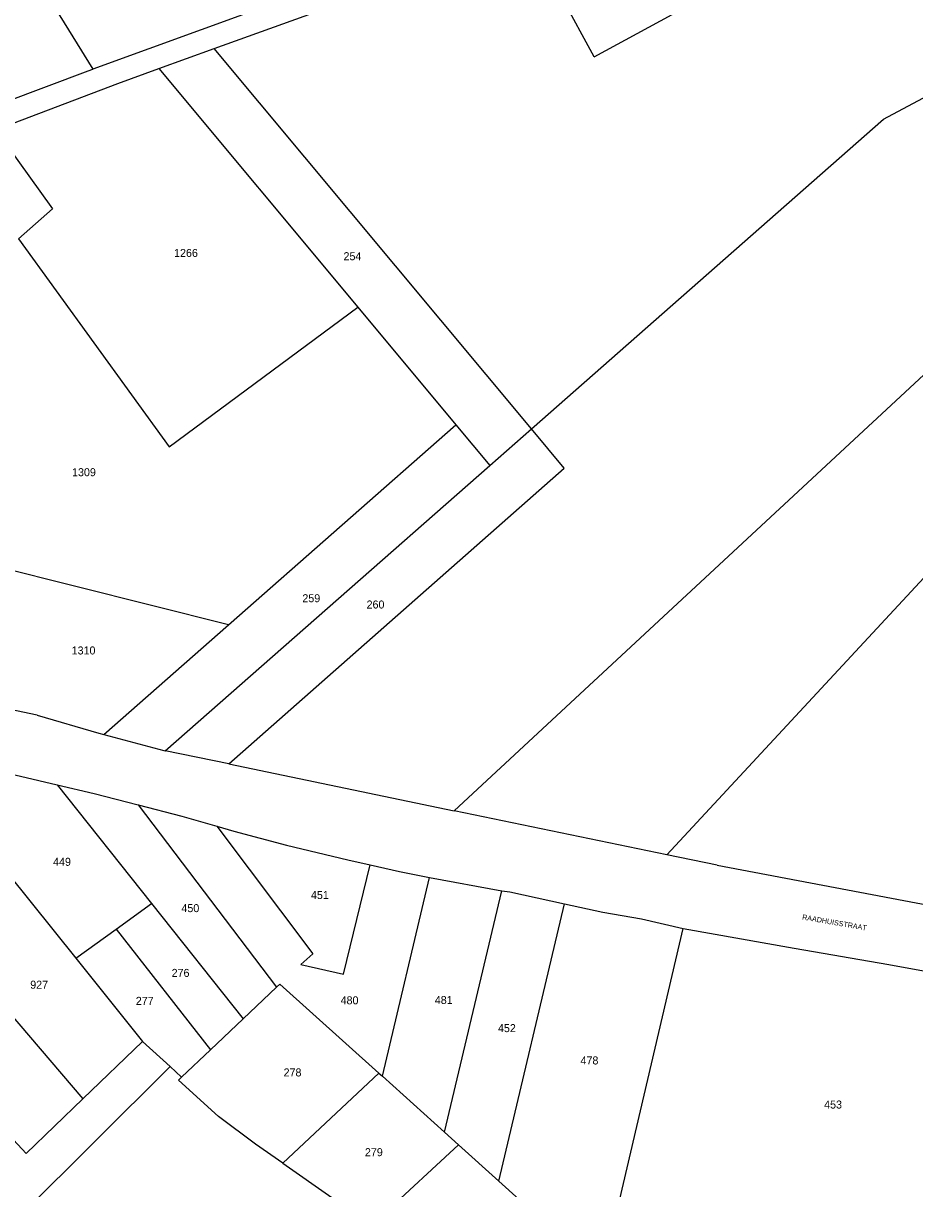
# Model space of a CAD drawing. Extents: x 191922 to 199923, y 328959 to 333350.
# Drawn here: x 194121.3 to 194421.9, y 329363.4 to 329756.5 of the extents above; entities that cross this region are included whole.
import ezdxf

# ---------------------------------------------------------------- set-up
doc = ezdxf.new("R2010")
doc.units = 0
for name, color, linetype in [('enkelbestemming', 7, 'Continuous'), ('Level 6', 7, 'Continuous'), ('Maatvoering_symbolen', 7, 'Continuous'), ('recreatiewoning', 7, 'Continuous')]:
    doc.layers.add(name, color=color, linetype=linetype)

msp = doc.modelspace()

# ---------------------------------------------------------------- linework, layer by layer
at = {"layer": 'Level 6'}
for p, q in [((194035.5, 329918.69), (194144.66, 329740.98)), ((194200.11, 329761.19), (194144.66, 329740.98)), ((194166.93, 329741.21), (194185.68, 329747.97)), ((194292.62, 329619.72), (194185.68, 329747.97)), ((194114.97, 329729.9), (194143.08, 329740.41)), ((194143.08, 329740.41), (194144.66, 329740.98)), ((194166.93, 329741.21), (194234.03, 329660.77)), ((194234.03, 329660.77), (194267.13, 329621.09)), ((194190.43, 329553.56), (194267.13, 329621.09)), ((194267.13, 329621.09), (194278.58, 329607.37)), ((194278.58, 329607.37), (194292.62, 329619.72)), ((194169.15, 329511.14), (194278.58, 329607.37)), ((194190.43, 329553.56), (194108.72, 329574.07)), ((194148.4, 329516.58), (194190.43, 329553.56)), ((194125.97, 329523.18), (194098.71, 329528.87)), ((194190.58, 329506.69), (194169.15, 329511.14)), ((194190.58, 329506.69), (194266.57, 329490.91)), ((194132.7, 329499.6), (194164.47, 329459.64)), ((194160.01, 329492.86), (194206.7, 329431.38)), ((194338.32, 329475.99), (194266.57, 329490.91)), ((194355.24, 329472.57), (194338.32, 329475.99)), ((194355.24, 329472.57), (194470.26, 329450.7)), ((194116.2, 329469.63), (194139.02, 329441.11)), ((194242.34, 329401.34), (194258.28, 329468.42)), ((194258.28, 329468.42), (194282.61, 329463.92)), ((194258.28, 329468.42), (194282.61, 329463.92)), ((194263.31, 329382.46), (194282.61, 329463.92)), ((194152.54, 329450.95), (194164.47, 329459.64)), ((194164.47, 329459.64), (194195.41, 329420.7)), ((194281.64, 329365.96), (194303.79, 329459.52)), ((194093.21, 329449.97), (194141.33, 329393.71)), ((194139.02, 329441.11), (194152.54, 329450.95)), ((194152.54, 329450.95), (194184.35, 329410.23)), ((194315.49, 329330.38), (194343.79, 329451.12)), ((194139.02, 329441.11), (194161.5, 329413.08)), ((194195.41, 329420.7), (194206.7, 329431.38)), ((194184.35, 329410.23), (194195.41, 329420.7)), ((194141.33, 329393.71), (194161.5, 329413.08)), ((194161.5, 329413.08), (194170.73, 329404.62)), ((194174.63, 329401.04), (194184.35, 329410.23)), ((194109.39, 329343.6), (194170.73, 329404.62)), ((194170.73, 329404.62), (194174.63, 329401.04)), ((194208.74, 329372.05), (194241.2, 329402.36)), ((194241.2, 329402.36), (194242.34, 329401.34)), ((194242.34, 329401.34), (194263.31, 329382.46)), ((194263.31, 329382.46), (194268, 329378.24)), ((194238.51, 329350.98), (194268, 329378.24)), ((194268, 329378.24), (194281.64, 329365.96)), ((194208.74, 329372.05), (194225.35, 329360.48)), ((194281.64, 329365.96), (194306.35, 329343.71))]:
    msp.add_line(p, q, dxfattribs=at)
for points in [[(194185.68, 329747.97), (194220.38, 329760.47), (194257.53, 329778.43), (194399.66, 329857.17), (194400.44, 329855.42), (194460.15, 329881.43), (194475.43, 329889.28), (194513.18, 329912.28)], [(194292.62, 329619.72), (194411.34, 329724.14), (194604.3, 329827.25), (194513.18, 329912.28)], [(194266.57, 329490.91), (194548.83, 329752.95), (194637.01, 329670.79)], [(194111.84, 329720.54), (194153.13, 329736.24), (194166.93, 329741.21)], [(194111.84, 329720.54), (194131.08, 329693.89), (194119.62, 329683.78)], [(194111.84, 329720.54), (194131.08, 329693.89), (194119.62, 329683.78)], [(194338.32, 329475.99), (194534.94, 329688), (194598.17, 329629.08)], [(194119.62, 329683.78), (194170.42, 329613.62), (194234.03, 329660.77)], [(194190.58, 329506.69), (194303.66, 329606.48), (194292.62, 329619.72)], [(194125.97, 329523.18), (194146.76, 329517.01), (194148.4, 329516.58)], [(194148.4, 329516.58), (194168.61, 329511.25), (194169.15, 329511.14)], [(194091.99, 329510.38), (194112.11, 329504.43), (194132.7, 329499.6)], [(194091.99, 329510.38), (194112.11, 329504.43), (194132.7, 329499.6)], [(194132.7, 329499.6), (194145.11, 329496.68), (194160.01, 329492.86)], [(194132.7, 329499.6), (194145.11, 329496.68), (194160.01, 329492.86)], [(194160.01, 329492.86), (194174.7, 329489.09), (194186.5, 329485.72)], [(194160.01, 329492.86), (194174.7, 329489.09), (194186.5, 329485.72)], [(194186.5, 329485.72), (194192.27, 329484), (194210.04, 329479.31), (194230.66, 329474.31), (194238.28, 329472.61)], [(194186.5, 329485.72), (194192.27, 329484), (194210.04, 329479.31), (194230.66, 329474.31), (194238.28, 329472.61)], [(194186.5, 329485.72), (194218.88, 329442.59), (194214.82, 329438.97), (194229.25, 329435.81), (194238.28, 329472.61)], [(194238.28, 329472.61), (194248.11, 329470.42), (194258.28, 329468.42)], [(194238.28, 329472.61), (194248.11, 329470.42), (194258.28, 329468.42)], [(194282.61, 329463.92), (194285.3, 329463.53), (194303.79, 329459.52)], [(194282.61, 329463.92), (194285.3, 329463.53), (194303.79, 329459.52)], [(194303.79, 329459.52), (194316.67, 329456.73), (194329.76, 329454.43), (194343.79, 329451.12)], [(194303.79, 329459.52), (194316.67, 329456.73), (194329.76, 329454.43), (194343.79, 329451.12)], [(194343.79, 329451.12), (194381.2, 329444.53), (194413.17, 329439.06), (194468.6, 329428.88), (194471.94, 329428.59)], [(194343.79, 329451.12), (194381.2, 329444.53), (194413.17, 329439.06), (194468.6, 329428.88), (194471.94, 329428.59)], [(194206.7, 329431.38), (194207.79, 329432.42), (194241.2, 329402.36)], [(194208.74, 329372.05), (194199.52, 329378.47), (194187.04, 329387.77), (194173.57, 329400.03), (194174.63, 329401.04)], [(194113.59, 329384.6), (194122.19, 329375.3), (194141.33, 329393.71)]]:
    msp.add_lwpolyline(points, dxfattribs=at)
at = {"layer": 'recreatiewoning'}
for q in [(194296.71, 329776.51), (194362.61, 329771.77)]:
    msp.add_line((194313.81, 329745.15), q, dxfattribs=at)

# ---------------------------------------------------------------- texts
at = {"layer": 'enkelbestemming'}
for s, p in [('1266', (194172.1, 329677.68)), ('254', (194229.25, 329676.58)), ('1309', (194137.7, 329603.73)), ('259', (194215.37, 329561.22)), ('260', (194237.03, 329559.1)), ('1310', (194137.56, 329543.6))]:
    msp.add_text(s, height=2.7, rotation=0, dxfattribs=at).set_placement(p)
for s, p in [('449', (194131.29, 329472.31)), ('451', (194218.26, 329461.11)), ('450', (194174.58, 329456.69)), ('276', (194171.28, 329434.84)), ('927', (194123.59, 329430.86)), ('277', (194159.2, 329425.41)), ('480', (194228.27, 329425.6)), ('481', (194260.04, 329425.7)), ('452', (194281.34, 329416.22)), ('478', (194309.18, 329405.31)), ('278', (194209.04, 329401.27)), ('453', (194391.34, 329390.44)), ('279', (194236.47, 329374.37))]:
    msp.add_text(s, height=2.7, dxfattribs=at).set_placement(p)
at = {"layer": 'Maatvoering_symbolen'}
msp.add_text('RAADHUISSTRAAT', height=1.75, rotation=350.1514, dxfattribs=at).set_placement((194383.83, 329454.23))

doc.saveas('drawing.dxf')
